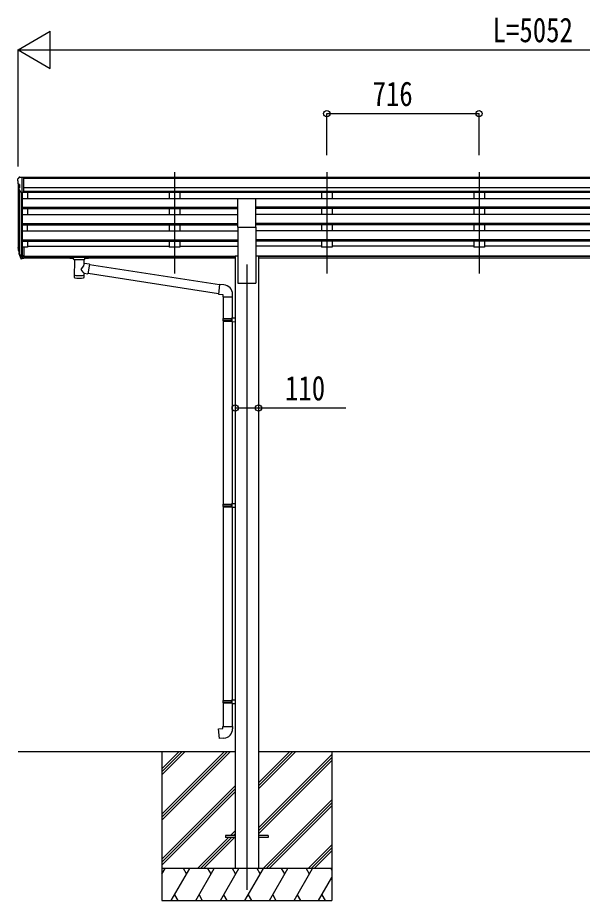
# Model space of a CAD drawing. Units: millimetres, scale not verified. Extents: x -14718 to 14718, y -10395 to 10395.
# Drawn here: x -2545 to 110, y -6038 to -1889 of the extents above; entities that cross this region are included whole.
import ezdxf
from ezdxf.enums import TextEntityAlignment as Align

# ---------------------------------------------------------------- set-up
doc = ezdxf.new("R2010")
doc.units = ezdxf.units.MM
doc.header["$LTSCALE"] = 50
for name, color, linetype in [('0-3_YKK_12', 2, 'Continuous'), ('0-4_YKK_13', 4, 'Continuous'), ('0-5_YKK_A1', 4, 'Continuous'), ('0-6_YKK_D', 6, 'Continuous')]:
    doc.layers.add(name, color=color, linetype=linetype)
doc.styles.add('ＭＳ ゴシック', font='')
doc.styles.get('ＭＳ ゴシック').set_extended_font_data('MS Gothic')

msp = doc.modelspace()

# ---------------------------------------------------------------- linework, layer by layer
at = {"layer": '0-3_YKK_12'}
for p, q in [((-1807.43, -2614.39), (-1807.43, -3091.9)), ((-1807.43, -2614.39), (-1807.43, -3091.9)), ((-1091.43, -2614.39), (-1091.43, -3091.9)), ((-1091.43, -2614.39), (-1091.43, -3091.9)), ((-375.43, -2614.39), (-375.43, -3091.9)), ((-375.43, -2614.39), (-375.43, -3091.9)), ((-1467.43, -3048.94), (-1467.43, -5987.5))]:
    msp.add_line(p, q, dxfattribs=at)
at = {"layer": '0-4_YKK_13'}
for p, q in [((-2545.43, -2647.73), (-2545.43, -2648.36)), ((-2538.52, -2638.92), (-2542.59, -2644.73)), ((-2535.43, -2638.36), (-2537.76, -2638.5)), ((-2535.43, -2638.36), (-2516.93, -2638.36)), ((-2523.43, -2711.34), (-2523.43, -2638.36)), ((-2516.93, -2638.36), (-2506.93, -2638.44)), ((-2516.93, -2710.34), (-2516.93, -2638.36)), ((-2506.93, -2639.96), (-2506.93, -2638.44)), ((-2542.9, -2669.54), (-2537.58, -2672.61)), ((-2531.05, -2709.53), (-2540.06, -2693.93)), ((-2537.43, -2672.87), (-2537.43, -2689.15)), ((-2523.43, -2711.34), (-2528.64, -2711.02)), ((-2516.93, -2710.34), (-2523.43, -2710.34)), ((-1509.93, -2873.56), (-1509.93, -2738.34)), ((-1509.93, -2738.34), (-1424.93, -2738.34)), ((-1424.93, -2873.56), (-1424.93, -2738.34)), ((-1509.93, -2873.56), (-1424.93, -2873.56)), ((-2542.34, -2981.7), (-2538.46, -2989.65)), ((-2541.73, -2980.33), (-2538.46, -2987.39)), ((-2523.43, -2967.51), (-2523.43, -3022.29)), ((-2516.93, -2967.51), (-2523.43, -2967.51)), ((-2516.93, -2967.51), (-2516.93, -3021.55)), ((-2540.02, -2992.98), (-2539.68, -2997.38)), ((-2539.68, -2997.38), (-2530.87, -3020.93)), ((-2539.07, -2996.82), (-2530.87, -3013)), ((-2529.86, -3011.87), (-2537.62, -2996.46)), ((-2523.43, -3012.54), (-2528.56, -3012.54)), ((-2523.43, -3014.35), (-2528.28, -3014.35)), ((-2523.43, -3022.29), (-2528.28, -3022.29)), ((-2516.93, -3007.65), (-2523.43, -3007.65)), ((-2516.93, -3012.52), (-2523.43, -3012.52)), ((-2516.93, -3021.55), (-2523.43, -3021.55)), ((-2299.43, -3012.39), (-2299.43, -3018.15)), ((-2299.43, -3012.58), (-2299.43, -3014.12)), ((-2297.43, -3011.73), (-2214.43, -3011.73)), ((-2297.43, -3013.9), (-2214.43, -3013.9)), ((-2297.43, -3018.81), (-2282.93, -3018.81)), ((-2282.93, -3024.46), (-2282.93, -3017.91)), ((-2278.83, -3025.38), (-2278.85, -3110.82)), ((-2233.03, -3044.12), (-2233.03, -3025.38)), ((-2228.93, -3024.46), (-2228.93, -3017.91)), ((-2228.93, -3018.81), (-2214.43, -3018.81)), ((-2212.43, -3012.39), (-2212.43, -3018.15)), ((-2207.81, -3048.03), (-2233.03, -3044.11)), ((-2207.81, -3048.03), (-2214.83, -3093.29)), ((-1596.63, -3144.91), (-2208.13, -3050.04)), ((-2233.01, -3110.82), (-2233.04, -3090.15)), ((-2233.03, -3090.46), (-2214.83, -3093.29)), ((-1600.29, -3186.84), (-2214.56, -3091.54)), ((-1575.62, -3144.79), (-1596.46, -3142.96)), ((-1534.54, -3200.53), (-1534.54, -3189.61)), ((-1580.54, -3200.53), (-1534.54, -3200.53)), ((-1578.43, -3200.53), (-1578.43, -3302.86)), ((-1536.43, -3200.53), (-1536.43, -3300.3)), ((-1580.43, -3304.86), (-1579.43, -3302.86)), ((-1580.43, -3304.86), (-1536.43, -3304.86)), ((-1580.43, -3304.86), (-1580.43, -3312.86)), ((-1580.43, -3312.86), (-1536.43, -3312.86)), ((-1580.43, -3312.86), (-1579.43, -3314.86)), ((-1579.43, -3302.86), (-1536.43, -3302.86)), ((-1579.43, -3314.86), (-1536.43, -3314.86)), ((-1578.43, -3314.86), (-1578.43, -4175.25)), ((-1540.91, -3304.86), (-1541.34, -3302.86)), ((-1538.43, -3300.36), (-1522.43, -3299.89)), ((-1538.43, -3302.36), (-1538.43, -3300.36)), ((-1538.43, -3302.36), (-1536.43, -3302.36)), ((-1538.43, -3317.36), (-1538.43, -3315.36)), ((-1538.43, -3317.36), (-1522.43, -3317.83)), ((-1536.43, -3317.42), (-1536.43, -4172.7)), ((-1522.43, -3299.89), (-1522.43, -3317.83)), ((-1580.43, -4177.25), (-1579.43, -4175.25)), ((-1580.43, -4177.25), (-1536.43, -4177.25)), ((-1580.43, -4177.25), (-1580.43, -4185.25)), ((-1580.43, -4185.25), (-1536.43, -4185.25)), ((-1580.43, -4185.25), (-1579.43, -4187.25)), ((-1579.43, -4175.25), (-1536.43, -4175.25)), ((-1579.43, -4187.25), (-1536.43, -4187.25)), ((-1578.43, -4187.25), (-1578.43, -5097.94)), ((-1540.91, -4177.25), (-1541.34, -4175.25)), ((-1538.43, -4172.75), (-1522.43, -4172.28)), ((-1538.43, -4174.75), (-1538.43, -4172.75)), ((-1538.43, -4174.75), (-1536.43, -4174.75)), ((-1538.43, -4189.75), (-1538.43, -4187.75)), ((-1538.43, -4189.75), (-1522.43, -4190.23)), ((-1536.43, -4189.81), (-1536.43, -5095.38)), ((-1522.43, -4172.28), (-1522.43, -4190.23)), ((-1580.43, -5099.94), (-1579.43, -5097.94)), ((-1580.43, -5099.94), (-1536.43, -5099.94)), ((-1580.43, -5099.94), (-1580.43, -5107.94)), ((-1579.43, -5097.94), (-1536.43, -5097.94)), ((-1540.91, -5099.94), (-1541.34, -5097.94)), ((-1538.43, -5095.44), (-1522.43, -5094.97)), ((-1538.43, -5097.44), (-1538.43, -5095.44)), ((-1538.43, -5097.44), (-1536.43, -5097.44)), ((-1522.43, -5094.97), (-1522.43, -5112.91)), ((-1580.43, -5107.94), (-1536.43, -5107.94)), ((-1580.43, -5107.94), (-1579.43, -5109.94)), ((-1579.43, -5109.94), (-1536.43, -5109.94)), ((-1578.43, -5109.94), (-1578.43, -5219.94)), ((-1538.43, -5112.44), (-1538.43, -5110.44)), ((-1538.43, -5112.44), (-1522.43, -5112.91)), ((-1536.43, -5112.5), (-1536.43, -5219.94)), ((-1580.43, -5219.94), (-1534.43, -5219.94)), ((-1580.43, -5229.94), (-1580.43, -5219.94)), ((-1534.43, -5219.94), (-1534.43, -5230.86)), ((-1567.43, -5733), (-1567.43, -5742)), ((-1522.43, -5733), (-1567.43, -5733)), ((-1522.43, -5742), (-1567.43, -5742)), ((-1367.43, -5733), (-1412.43, -5733)), ((-1367.43, -5742), (-1412.43, -5742)), ((-1367.43, -5733), (-1367.43, -5742))]:
    msp.add_line(p, q, dxfattribs=at)
for points in [[(-2299.43, -3012.39), (-2299.39, -3012.2), (-2299.31, -3012.06), (-2299.21, -3011.96), (-2299.11, -3011.9), (-2298.99, -3011.86), (-2298.7, -3011.8), (-2298.21, -3011.75), (-2297.67, -3011.73), (-2297.43, -3011.73)], [(-2299.43, -3018.15), (-2299.39, -3018.34), (-2299.31, -3018.48), (-2299.21, -3018.57), (-2299.11, -3018.63), (-2298.99, -3018.68), (-2298.7, -3018.74), (-2298.21, -3018.79), (-2297.67, -3018.81), (-2297.43, -3018.81)], [(-2214.43, -3011.73), (-2214.08, -3011.73), (-2213.55, -3011.76), (-2213.1, -3011.81), (-2212.8, -3011.88), (-2212.63, -3011.98), (-2212.51, -3012.12), (-2212.44, -3012.3), (-2212.43, -3012.39)], [(-2214.43, -3018.81), (-2214.08, -3018.81), (-2213.55, -3018.78), (-2213.1, -3018.73), (-2212.8, -3018.65), (-2212.63, -3018.56), (-2212.51, -3018.42), (-2212.44, -3018.24), (-2212.43, -3018.15)], [(-1596.46, -3142.96), (-1600.46, -3188.79), (-1580.54, -3190.53), (-1580.54, -3200.53)], [(-1540.91, -3304.86), (-1540.91, -3312.86), (-1541.34, -3314.86)], [(-1538.43, -3315.36), (-1536.43, -3315.36), (-1536.43, -3302.36)], [(-1540.91, -4177.25), (-1540.91, -4185.25), (-1541.34, -4187.25)], [(-1538.43, -4187.75), (-1536.43, -4187.75), (-1536.43, -4174.75)], [(-1540.91, -5099.94), (-1540.91, -5107.94), (-1541.34, -5109.94)], [(-1538.43, -5110.44), (-1536.43, -5110.44), (-1536.43, -5097.44)], [(-1575.51, -5275.69), (-1596.35, -5277.51), (-1600.35, -5231.69), (-1580.43, -5229.94)]]:
    msp.add_lwpolyline(points, dxfattribs=at)
for centre, radius, start, end in [((-2542.43, -2647.73), 3, 93, 180), ((-2343.43, -2648.36), 202, 180, 184.94904), ((-2537.7, -2639.5), 1, 93.5, 145), ((-2538.53, -2665.17), 6.18, 185.7035, 224.99897), ((-2537.46, -2692.43), 3, 94.7167, 210), ((-2537.73, -2689.15), 0.3, 274.7167, 0), ((-2537.73, -2672.87), 0.3, 0, 60), ((-2528.46, -2708.03), 3, 210, 266.5), ((-2514.25, -2972.59), 29.53, 186.50806, 197.98144), ((-2512.84, -2970.83), 30.41, 187.1552, 198.19734), ((-1579.54, -3189.61), 45, 0, 85), ((-1579.43, -5230.86), 45, 275, 0)]:
    msp.add_arc(centre, radius, start, end, dxfattribs=at)
for centre, major_axis, ratio, start_param, end_param in [((-2454.78, -2973.02), (-89.06, 1.43), 0.57596, 6.1962358, 6.3678173), ((-2455.57, -2966.34), (87.93, 4.42), 0.541684, 3.0659337, 3.2228513), ((-2538.72, -2992.98), (1.3, 0), 0.90356, 1.3700892, 3.347195), ((-2452.8, -2976.79), (-89.07, 0), 0.90356, 0.2056023, 0.2515348), ((-2453.51, -2972.92), (-88.05, 0), 0.90356, 0.2662965, 0.3003836), ((-2528.28, -3011.64), (-3, 0), 0.90356, 0.5235988, 1.5707963), ((-2528.28, -3019.58), (3, 0), 0.90356, 3.6651914, 4.712389), ((-2528.56, -3011.19), (-1.5, 0), 0.90356, 0.5235988, 1.5707963), ((-2297.43, -3014.12), (2, 0), 0.109601, 1.5707963, 3.1415927), ((-2255.93, -3024.37), (27.06, 0), 0.069685, 3.1415927, 6.2831853), ((-2255.93, -3017.91), (27, 0), 0.070066, 6.2831853, 9.424778), ((-2244.93, -3021.89), (16, 0), 0.361356, 6.2636979, 6.2831853), ((-2214.43, -3014.12), (2, 0), 0.109601, 0, 1.5707963), ((-2255.93, -3070.66), (-22.81, -26.62), 0.234429, 1.6855472, 3.1268519), ((-2255.93, -3110.82), (22.92, 0), 0.101955, 3.1415499, 6.2833984), ((-2255.93, -3098.38), (22.91, 0), 0.122865, 3.1415927, 6.2831853), ((-2253.38, -3068.02), (20.32, -22.25), 0.045535, 0.0389954, 1.3075346)]:
    msp.add_ellipse(centre, major_axis=major_axis, ratio=ratio, start_param=start_param, end_param=end_param, dxfattribs=at)
at = {"layer": '0-5_YKK_A1'}
for p, q in [((2482.07, -2639.96), (-2516.93, -2639.96)), ((2482.07, -2645.18), (-2516.93, -2645.18)), ((-2543.43, -2668.93), (-2543.43, -2967.15)), ((2482.07, -2688.71), (-2516.93, -2688.71)), ((-2538.46, -2696.7), (-2538.46, -2993.86)), ((-2529.43, -2710.87), (-2529.44, -3012.29)), ((-2523.43, -2711.34), (-2523.43, -2967.51)), ((2482.07, -2706.56), (-2516.93, -2706.56)), ((-2516.93, -2709.81), (1405.07, -2709.81)), ((-2498.43, -2709.81), (-2498.43, -2738.15)), ((-1832.43, -2709.81), (-1832.43, -2738.15)), ((-1782.43, -2709.81), (-1782.43, -2738.15)), ((-1116.43, -2709.81), (-1116.43, -2738.15)), ((-1066.43, -2709.81), (-1066.43, -2738.15)), ((-400.43, -2709.81), (-400.43, -2738.15)), ((-350.43, -2709.81), (-350.43, -2738.15)), ((-2523.43, -2738.15), (2488.57, -2738.15)), ((-2523.43, -2780.03), (-1509.93, -2780.03)), ((-2523.43, -2781.53), (-1509.93, -2781.53)), ((-2523.43, -2785.85), (-1509.93, -2785.85)), ((-2523.43, -2814.59), (-1509.93, -2814.59)), ((-2498.43, -2785.85), (-2498.43, -2814.59)), ((-1832.43, -2785.85), (-1832.43, -2814.59)), ((-1782.43, -2785.85), (-1782.43, -2814.59)), ((1390.07, -2780.03), (-1424.93, -2780.03)), ((1390.07, -2781.53), (-1424.93, -2781.53)), ((1390.07, -2785.85), (-1424.93, -2785.85)), ((1390.07, -2814.59), (-1424.93, -2814.59)), ((-1116.43, -2785.85), (-1116.43, -2814.59)), ((-1066.43, -2785.85), (-1066.43, -2814.59)), ((-400.43, -2785.85), (-400.43, -2814.59)), ((-350.43, -2785.85), (-350.43, -2814.59)), ((-2523.43, -2856.47), (-1509.93, -2856.47)), ((-2523.43, -2857.96), (-1509.93, -2857.96)), ((-2523.43, -2862.28), (-1509.93, -2862.28)), ((-2498.43, -2891.03), (-2498.43, -2862.28)), ((-1832.43, -2862.28), (-1832.43, -2891.03)), ((-1782.43, -2862.28), (-1782.43, -2891.03)), ((1390.07, -2856.47), (-1424.93, -2856.47)), ((1390.07, -2857.96), (-1424.93, -2857.96)), ((1390.07, -2862.28), (-1424.93, -2862.28)), ((-1116.43, -2862.28), (-1116.43, -2891.03)), ((-1066.43, -2862.28), (-1066.43, -2891.03)), ((-400.43, -2862.28), (-400.43, -2891.03)), ((-350.43, -2862.28), (-350.43, -2891.03)), ((-2523.43, -2891.03), (-1509.93, -2891.03)), ((-1509.93, -2873.56), (-1509.93, -3137.5)), ((-1424.93, -2873.56), (-1424.93, -3137.5)), ((1390.07, -2891.03), (-1424.93, -2891.03)), ((-2523.43, -2932.91), (-1509.93, -2932.91)), ((-2523.43, -2934.4), (-1509.93, -2934.4)), ((-2523.43, -2938.72), (-1509.93, -2938.72)), ((-2498.43, -2938.72), (-2498.43, -2968.15)), ((-1832.43, -2938.72), (-1832.43, -2968.15)), ((-1782.43, -2938.72), (-1782.43, -2968.15)), ((1390.07, -2932.91), (-1424.93, -2932.91)), ((1390.07, -2934.4), (-1424.93, -2934.4)), ((1390.07, -2938.72), (-1424.93, -2938.72)), ((-1116.43, -2938.72), (-1116.43, -2968.15)), ((-1066.43, -2938.72), (-1066.43, -2968.15)), ((-400.43, -2938.72), (-400.43, -2968.15)), ((-350.43, -2938.72), (-350.43, -2968.15)), ((-2498.43, -2968.15), (-2516.93, -2968.15)), ((-2498.43, -2963.2), (-1832.43, -2963.2)), ((-1782.43, -2968.15), (-1832.43, -2968.15)), ((-1782.43, -2963.2), (-1509.93, -2963.2)), ((-1116.43, -2963.2), (-1424.93, -2963.2)), ((-1066.43, -2968.15), (-1116.43, -2968.15)), ((-400.43, -2963.2), (-1066.43, -2963.2)), ((-350.43, -2968.15), (-400.43, -2968.15)), ((315.57, -2963.2), (-350.43, -2963.2)), ((-2516.93, -3010.22), (-1522.43, -3010.22)), ((-2516.93, -3011.61), (-1522.43, -3011.61)), ((-2282.93, -3019.3), (-2516.93, -3019.3)), ((-1522.43, -3019.3), (-2228.93, -3019.3)), ((-1522.43, -3007.51), (-1522.43, -5887.5)), ((-1522.43, -3007.51), (-1509.93, -3007.51)), ((-1424.93, -3007.51), (-1412.43, -3007.51)), ((-1412.43, -3007.51), (-1412.43, -5887.5)), ((1377.57, -3010.22), (-1412.43, -3010.22)), ((1377.57, -3011.61), (-1412.43, -3011.61)), ((1377.57, -3019.3), (-1412.43, -3019.3)), ((-1509.93, -3137.5), (-1424.93, -3137.5)), ((-2543.43, -5337.5), (-1522.43, -5337.5)), ((-1867.43, -5337.5), (-1867.43, -6037.5)), ((-1867.43, -5631.68), (-1573.25, -5337.5)), ((-1867.43, -5645.82), (-1559.11, -5337.5)), ((-1867.43, -5659.96), (-1544.97, -5337.5)), ((-1867.43, -5447.83), (-1757.1, -5337.5)), ((-1867.43, -5433.69), (-1771.24, -5337.5)), ((-1867.43, -5419.55), (-1785.38, -5337.5)), ((-1412.43, -5337.5), (1377.57, -5337.5)), ((-1412.43, -5513.33), (-1236.6, -5337.5)), ((-1412.43, -5499.19), (-1250.74, -5337.5)), ((-1412.43, -5485.04), (-1264.88, -5337.5)), ((-1067.43, -5337.5), (-1067.43, -6037.5)), ((-1412.43, -5697.18), (-1067.43, -5352.18)), ((-1412.43, -5711.32), (-1067.43, -5366.32)), ((-1412.43, -5725.46), (-1067.43, -5380.46)), ((-1867.43, -5843.81), (-1522.43, -5498.81)), ((-1867.43, -5857.95), (-1522.43, -5512.95)), ((-1867.43, -5872.09), (-1522.43, -5527.09)), ((-1390.62, -5887.5), (-1067.43, -5564.31)), ((-1376.48, -5887.5), (-1067.43, -5578.45)), ((-1362.34, -5887.5), (-1067.43, -5592.59)), ((-1544.49, -5733), (-1522.43, -5710.94)), ((-1530.35, -5733), (-1522.43, -5725.08)), ((-1698.99, -5887.5), (-1553.49, -5742)), ((-1684.85, -5887.5), (-1539.35, -5742)), ((-1670.7, -5887.5), (-1525.2, -5742)), ((-1178.49, -5887.5), (-1067.43, -5776.44)), ((-1164.35, -5887.5), (-1067.43, -5790.58)), ((-1150.2, -5887.5), (-1067.43, -5804.73)), ((-1067.43, -5887.5), (-1867.43, -5887.5)), ((-1867.43, -5915), (-1851.55, -5887.5)), ((-1822.68, -6037.5), (-1736.08, -5887.5)), ((-1751.08, -5913.48), (-1766.08, -5887.5)), ((-1707.21, -6037.5), (-1620.61, -5887.5)), ((-1635.61, -5913.48), (-1650.61, -5887.5)), ((-1591.74, -6037.5), (-1505.14, -5887.5)), ((-1520.14, -5913.48), (-1535.14, -5887.5)), ((-1476.27, -6037.5), (-1389.67, -5887.5)), ((-1404.67, -5913.48), (-1419.67, -5887.5)), ((-1360.8, -6037.5), (-1274.2, -5887.5)), ((-1289.2, -5913.48), (-1304.2, -5887.5)), ((-1245.33, -6037.5), (-1158.73, -5887.5)), ((-1188.73, -5887.5), (-1173.73, -5913.48)), ((-1073.26, -5887.5), (-1067.43, -5897.6)), ((-1129.86, -6037.5), (-1067.43, -5929.36)), ((-1807.69, -6011.52), (-1792.69, -6037.5)), ((-1692.22, -6011.52), (-1677.22, -6037.5)), ((-1576.74, -6011.52), (-1561.74, -6037.5)), ((-1461.27, -6011.52), (-1446.28, -6037.5)), ((-1345.8, -6011.52), (-1330.81, -6037.5)), ((-1230.33, -6011.52), (-1215.34, -6037.5)), ((-1114.87, -6011.52), (-1099.87, -6037.5)), ((-1867.43, -6037.5), (-1067.43, -6037.5))]:
    msp.add_line(p, q, dxfattribs=at)
at = {"layer": '0-6_YKK_D'}
for p, q in [((-2543.43, -2039.96), (-2391.88, -1952.46)), ((-2391.88, -2127.46), (-2391.88, -1952.46)), ((-2543.43, -2588.36), (-2543.43, -2038.96)), ((-2543.43, -2039.96), (-2391.88, -2127.46)), ((-2543.43, -2039.96), (-2240.32, -2039.96)), ((-2368.43, -2039.96), (2333.57, -2039.96)), ((-1091.43, -2534.35), (-1091.43, -2338.96)), ((-1091.43, -2339.96), (-375.43, -2339.96)), ((-375.43, -2534.35), (-375.43, -2338.96))]:
    msp.add_line(p, q, dxfattribs=at)
msp.add_lwpolyline([(-1522.43, -3723.34), (-1412.43, -3723.34), (-1001.43, -3723.34)], dxfattribs=at)
for centre in [(-1091.43, -2339.96), (-375.43, -2339.96), (-1522.43, -3723.34), (-1412.43, -3723.34)]:
    msp.add_circle(centre, 14.88, dxfattribs=at)

# ---------------------------------------------------------------- texts
at = {"layer": '0-6_YKK_D', "style": 'ＭＳ ゴシック', "width": 0.8}
for s, p in [('L=5052', (-311.43, -2038.96)), ('716', (-876.23, -2338.96)), ('110', (-1288.03, -3722.34))]:
    msp.add_text(s, height=115.5, dxfattribs=at).set_placement(p, align=Align.BOTTOM_LEFT)

doc.saveas('drawing.dxf')
